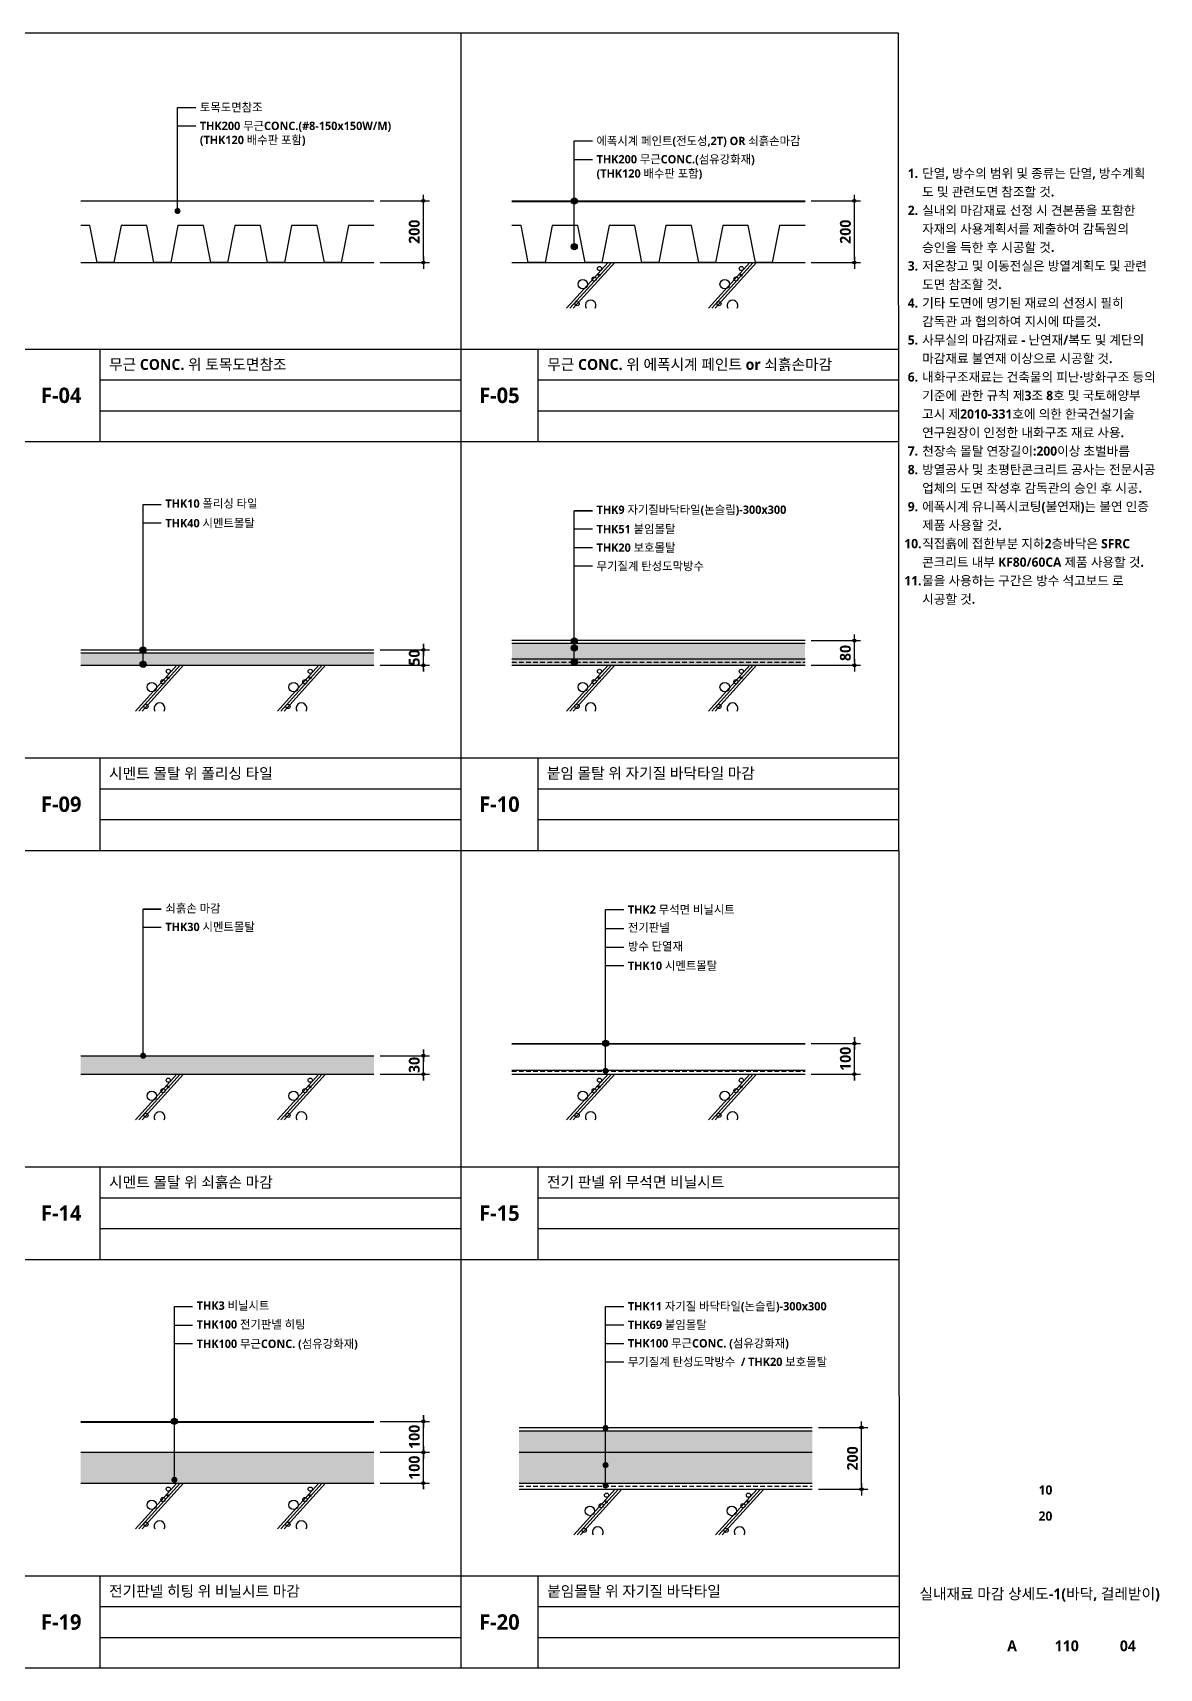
# Model space of a CAD drawing. Header units: millimetres. Extents: x 197 to 33329, y 200 to 5652.
# Drawn here: x 4493 to 8143, y 200 to 5500 of the extents above; entities that cross this region are included whole.
import ezdxf
from ezdxf.enums import TextEntityAlignment as Align

# ---------------------------------------------------------------- set-up
doc = ezdxf.new("R2010")
doc.units = ezdxf.units.MM
doc.header["$LTSCALE"] = 10
doc.header["$MEASUREMENT"] = 0
doc.header["$PDSIZE"] = -10
doc.linetypes.add('HID', pattern=[2.3, 1.5, -0.8])
doc.layers.get('0').update_dxf_attribs({"linetype": 'CONTINUOUS'})
doc.layers.get('Defpoints').update_dxf_attribs({"color": 153, "linetype": 'CONTINUOUS'})
for name, color, linetype in [('A-ANNO-GRA2', 4, 'CONTINUOUS'), ('A-ANNO-TEXT1', 7, 'CONTINUOUS'), ('A-ANNO-TITL', 7, 'CONTINUOUS'), ('A-ST-AXIS-DIM', 7, 'CONTINUOUS'), ('A-ST-CONC', 2, 'CONTINUOUS'), ('AX-PATT', 8, 'CONTINUOUS'), ('CF', 7, 'CONTINUOUS'), ('HAT', 8, 'CONTINUOUS')]:
    doc.layers.add(name, color=color, linetype=linetype)
doc.styles.add('2020음성 1차', font='')
doc.styles.add('SH_대대리576', font='')
doc.styles.add('SH_진천_나눔', font='')
doc.styles.get('2020음성 1차').set_extended_font_data('NanumGothic', bold=True)
doc.styles.get('SH_대대리576').set_extended_font_data('NanumGothic', bold=True)
doc.styles.get('SH_진천_나눔').set_extended_font_data('NanumGothic', bold=True)
doc.dimstyles.new('SHP 10', dxfattribs={"dimscale": 10, "dimtxt": 3.5, "dimasz": 1, "dimexe": 2, "dimexo": 2, "dimgap": 1, "dimtad": 1, "dimdec": 0, "dimzin": 0, "dimdsep": 46, "dimtxsty": 'SH_진천_나눔', "dimblk": 'DIMDOT', "dimcen": 0.09, "dimclrd": 256, "dimclre": 256, "dimclrt": 3, "dimadec": 0, "dimazin": 1, "dimtfac": 1, "dimtdec": 0, "dimtix": 1, "dimtmove": 2, "dimatfit": 0, "dimldrblk": 'DIMDOT', "dimfxl": 1, "dimtolj": 1, "dimtzin": 0, "dimlwd": -1, "dimlwe": -1, "dimarcsym": 0})

# ---------------------------------------------------------------- blocks, each defined once
blk = doc.blocks.new('_Dot')
at = {"color": 0, "lineweight": -2}
blk.add_line((-0.5, 0), (-1, 0), dxfattribs=at)
at = {"color": 0, "const_width": 0.5}
blk.add_lwpolyline([(-0.25, 0, 1), (0.25, 0, 1)], format="xyb", close=True, dxfattribs=at)
blk = doc.blocks.new('2')
at = {"layer": 'HAT'}
for p, q in [((9516.6, 4296.2), (9583.7, 4370.3)), ((9522, 4296.2), (9589.1, 4370.3)), ((9527.4, 4296.2), (9594.5, 4370.3))]:
    blk.add_line(p, q, dxfattribs=at)
for centre, radius in [((9561.1, 4343.7), 3.41), ((9569.8, 4360.6), 3.41), ((9569.4, 4350), 1.53), ((9542.8, 4335.1), 7.63), ((9533.6, 4303.7), 3.41)]:
    blk.add_circle(centre, radius, dxfattribs=at)
blk.add_arc((9555.5, 4300.6), 8.7, 329.3752, 210.6248, dxfattribs=at)
blk = doc.blocks.new('DIMDOT')
at = {"color": 0}
blk.add_line((-2, 0), (2, 0), dxfattribs=at)
for radius in [0.5, 0.25]:
    blk.add_circle((0, 0), radius, dxfattribs=at)
blk = doc.blocks.new('*D424')
at = {"layer": 'A-ST-AXIS-DIM'}
for p, q in [((7038.5, 980.2), (7198.5, 980.2)), ((7178.5, 790.2), (7178.5, 970.2)), ((7038.5, 780.2), (7198.5, 780.2))]:
    blk.add_line(p, q, dxfattribs=at)
at = {"layer": 'Defpoints', "color": 0}
for p in [(7018.5, 980.2), (7178.5, 980.2), (7018.5, 780.2)]:
    blk.add_point(p, dxfattribs=at)
at = {"layer": 'A-ST-AXIS-DIM', "linetype": 'ByBlock', "xscale": 10, "yscale": 10, "zscale": 10}
for p, rotation in [((7178.5, 980.2), 90), ((7178.5, 780.2), 270)]:
    blk.add_blockref('DIMDOT', p, dxfattribs=dict(at, rotation=rotation))
at = {"layer": 'A-ST-AXIS-DIM', "color": 3, "insert": (7149.2, 880.2), "char_height": 35, "attachment_point": 5, "rotation": 90, "style": 'SH_진천_나눔'}
blk.add_mtext('\\A1;200', dxfattribs=at)
blk = doc.blocks.new('*D425')
at = {"layer": 'A-ST-AXIS-DIM'}
for p, q in [((5758.5, 1010), (5758.5, 1020)), ((5618.5, 1000), (5778.5, 1000)), ((5758.5, 900), (5758.5, 1000)), ((5618.5, 900), (5778.5, 900)), ((5758.5, 890), (5758.5, 880))]:
    blk.add_line(p, q, dxfattribs=at)
at = {"layer": 'Defpoints', "color": 0}
for p in [(5598.5, 1000), (5758.5, 1000), (5598.5, 900)]:
    blk.add_point(p, dxfattribs=at)
at = {"layer": 'A-ST-AXIS-DIM', "linetype": 'ByBlock', "xscale": 10, "yscale": 10, "zscale": 10}
for p, rotation in [((5758.5, 1000), 270), ((5758.5, 900), 90)]:
    blk.add_blockref('DIMDOT', p, dxfattribs=dict(at, rotation=rotation))
at = {"layer": 'A-ST-AXIS-DIM', "color": 3, "insert": (5729.3, 950), "char_height": 35, "attachment_point": 5, "rotation": 90, "style": 'SH_진천_나눔'}
blk.add_mtext('\\A1;100', dxfattribs=at)
blk = doc.blocks.new('*D426')
at = {"layer": 'A-ST-AXIS-DIM'}
for p, q in [((5758.5, 910), (5758.5, 920)), ((5618.5, 900), (5778.5, 900)), ((5758.5, 800), (5758.5, 900)), ((5618.5, 800), (5778.5, 800)), ((5758.5, 790), (5758.5, 780))]:
    blk.add_line(p, q, dxfattribs=at)
at = {"layer": 'Defpoints', "color": 0}
for p in [(5598.5, 900), (5758.5, 900), (5598.5, 800)]:
    blk.add_point(p, dxfattribs=at)
at = {"layer": 'A-ST-AXIS-DIM', "linetype": 'ByBlock', "xscale": 10, "yscale": 10, "zscale": 10}
for p, rotation in [((5758.5, 900), 270), ((5758.5, 800), 90)]:
    blk.add_blockref('DIMDOT', p, dxfattribs=dict(at, rotation=rotation))
at = {"layer": 'A-ST-AXIS-DIM', "color": 3, "insert": (5729.3, 850), "char_height": 35, "attachment_point": 5, "rotation": 90, "style": 'SH_진천_나눔'}
blk.add_mtext('\\A1;100', dxfattribs=at)
blk = doc.blocks.new('*D431')
at = {"layer": 'A-ST-AXIS-DIM'}
for p, q in [((7155.5, 2235), (7155.5, 2245)), ((7015.5, 2225), (7175.5, 2225)), ((7155.5, 2125), (7155.5, 2225)), ((7015.5, 2125), (7175.5, 2125)), ((7155.5, 2115), (7155.5, 2105))]:
    blk.add_line(p, q, dxfattribs=at)
at = {"layer": 'Defpoints', "color": 0}
for p in [(6995.5, 2225), (7155.5, 2225), (6995.5, 2125)]:
    blk.add_point(p, dxfattribs=at)
at = {"layer": 'A-ST-AXIS-DIM', "linetype": 'ByBlock', "xscale": 10, "yscale": 10, "zscale": 10}
for p, rotation in [((7155.5, 2225), 270), ((7155.5, 2125), 90)]:
    blk.add_blockref('DIMDOT', p, dxfattribs=dict(at, rotation=rotation))
at = {"layer": 'A-ST-AXIS-DIM', "color": 3, "insert": (7126.3, 2175), "char_height": 35, "attachment_point": 5, "rotation": 90, "style": 'SH_진천_나눔'}
blk.add_mtext('\\A1;100', dxfattribs=at)
blk = doc.blocks.new('*D432')
at = {"layer": 'A-ST-AXIS-DIM'}
for p, q in [((5618.5, 2185), (5778.5, 2185)), ((5758.5, 2195), (5758.5, 2205)), ((5758.5, 2125), (5758.5, 2185)), ((5618.5, 2125), (5778.5, 2125)), ((5758.5, 2115), (5758.5, 2105))]:
    blk.add_line(p, q, dxfattribs=at)
at = {"layer": 'Defpoints', "color": 0}
for p in [(5598.5, 2185), (5758.5, 2185), (5598.5, 2125)]:
    blk.add_point(p, dxfattribs=at)
at = {"layer": 'A-ST-AXIS-DIM', "linetype": 'ByBlock', "xscale": 10, "yscale": 10, "zscale": 10}
for p, rotation in [((5758.5, 2185), 270), ((5758.5, 2125), 90)]:
    blk.add_blockref('DIMDOT', p, dxfattribs=dict(at, rotation=rotation))
at = {"layer": 'A-ST-AXIS-DIM', "color": 3, "insert": (5729.2, 2155), "char_height": 35, "attachment_point": 5, "rotation": 90, "style": 'SH_진천_나눔'}
blk.add_mtext('\\A1;30', dxfattribs=at)
blk = doc.blocks.new('*D434')
at = {"layer": 'A-ST-AXIS-DIM'}
for p, q in [((5618.5, 4955.1), (5778.5, 4955.1)), ((5758.5, 4765.1), (5758.5, 4945.1)), ((5618.5, 4755.1), (5778.5, 4755.1))]:
    blk.add_line(p, q, dxfattribs=at)
at = {"layer": 'Defpoints', "color": 0}
for p in [(5598.5, 4955.1), (5758.5, 4955.1), (5598.5, 4755.1)]:
    blk.add_point(p, dxfattribs=at)
at = {"layer": 'A-ST-AXIS-DIM', "linetype": 'ByBlock', "xscale": 10, "yscale": 10, "zscale": 10}
for p, rotation in [((5758.5, 4955.1), 90), ((5758.5, 4755.1), 270)]:
    blk.add_blockref('DIMDOT', p, dxfattribs=dict(at, rotation=rotation))
at = {"layer": 'A-ST-AXIS-DIM', "color": 3, "insert": (5729.2, 4855.1), "char_height": 35, "attachment_point": 5, "rotation": 90, "style": 'SH_진천_나눔'}
blk.add_mtext('\\A1;200', dxfattribs=at)
blk = doc.blocks.new('*D437')
at = {"layer": 'A-ST-AXIS-DIM'}
for p, q in [((7015.5, 3530), (7175.5, 3530)), ((7155.5, 3460), (7155.5, 3520)), ((7015.5, 3450), (7175.5, 3450))]:
    blk.add_line(p, q, dxfattribs=at)
at = {"layer": 'Defpoints', "color": 0}
for p in [(6995.5, 3530), (7155.5, 3530), (6995.5, 3450)]:
    blk.add_point(p, dxfattribs=at)
at = {"layer": 'A-ST-AXIS-DIM', "linetype": 'ByBlock', "xscale": 10, "yscale": 10, "zscale": 10}
for p, rotation in [((7155.5, 3530), 90), ((7155.5, 3450), 270)]:
    blk.add_blockref('DIMDOT', p, dxfattribs=dict(at, rotation=rotation))
at = {"layer": 'A-ST-AXIS-DIM', "color": 3, "insert": (7126.2, 3490), "char_height": 35, "attachment_point": 5, "rotation": 90, "style": 'SH_진천_나눔'}
blk.add_mtext('\\A1;80', dxfattribs=at)
blk = doc.blocks.new('*D438')
at = {"layer": 'A-ST-AXIS-DIM'}
for p, q in [((5618.5, 3500), (5778.5, 3500)), ((5758.5, 3510), (5758.5, 3520)), ((5758.5, 3450), (5758.5, 3500)), ((5618.5, 3450), (5778.5, 3450)), ((5758.5, 3440), (5758.5, 3430))]:
    blk.add_line(p, q, dxfattribs=at)
at = {"layer": 'Defpoints', "color": 0}
for p in [(5598.5, 3500), (5758.5, 3500), (5598.5, 3450)]:
    blk.add_point(p, dxfattribs=at)
at = {"layer": 'A-ST-AXIS-DIM', "linetype": 'ByBlock', "xscale": 10, "yscale": 10, "zscale": 10}
for p, rotation in [((5758.5, 3500), 270), ((5758.5, 3450), 90)]:
    blk.add_blockref('DIMDOT', p, dxfattribs=dict(at, rotation=rotation))
at = {"layer": 'A-ST-AXIS-DIM', "color": 3, "insert": (5729.2, 3475), "char_height": 35, "attachment_point": 5, "rotation": 90, "style": 'SH_진천_나눔'}
blk.add_mtext('\\A1;50', dxfattribs=at)
blk = doc.blocks.new('*D442')
at = {"layer": 'A-ST-AXIS-DIM'}
for p, q in [((7015.5, 4955.1), (7175.5, 4955.1)), ((7155.5, 4765.1), (7155.5, 4945.1)), ((7015.5, 4755.1), (7175.5, 4755.1))]:
    blk.add_line(p, q, dxfattribs=at)
at = {"layer": 'Defpoints', "color": 0}
for p in [(6995.5, 4955.1), (7155.5, 4955.1), (6995.5, 4755.1)]:
    blk.add_point(p, dxfattribs=at)
at = {"layer": 'A-ST-AXIS-DIM', "linetype": 'ByBlock', "xscale": 10, "yscale": 10, "zscale": 10}
for p, rotation in [((7155.5, 4955.1), 90), ((7155.5, 4755.1), 270)]:
    blk.add_blockref('DIMDOT', p, dxfattribs=dict(at, rotation=rotation))
at = {"layer": 'A-ST-AXIS-DIM', "color": 3, "insert": (7126.3, 4855.1), "char_height": 35, "attachment_point": 5, "rotation": 90, "style": 'SH_진천_나눔'}
blk.add_mtext('\\A1;200', dxfattribs=at)

msp = doc.modelspace()

# ---------------------------------------------------------------- hatches: boundary and pattern name
at = {"layer": 'A-ANNO-TEXT1'}
h = msp.add_hatch(color=256, dxfattribs=at)
h.dxf.hatch_style = 1
edge = h.paths.add_edge_path()
edge.add_arc((6247.5, 4955.1), 10, 0, 360)
h = msp.add_hatch(color=256, dxfattribs=at)
h.dxf.hatch_style = 1
edge = h.paths.add_edge_path()
edge.add_arc((6247.5, 4806.4), 10, 0, 360)
h = msp.add_hatch(color=256, dxfattribs=at)
h.dxf.hatch_style = 1
edge = h.paths.add_edge_path()
edge.add_arc((4850.5, 3499.8), 10, 0, 360)
h = msp.add_hatch(color=256, dxfattribs=at)
h.dxf.hatch_style = 1
edge = h.paths.add_edge_path()
edge.add_arc((6247.5, 3529.3), 10, 0, 360)
h = msp.add_hatch(color=256, dxfattribs=at)
h.dxf.hatch_style = 1
edge = h.paths.add_edge_path()
edge.add_arc((6247.5, 3505.8), 10, 0, 360)
h = msp.add_hatch(color=256, dxfattribs=at)
h.dxf.hatch_style = 1
edge = h.paths.add_edge_path()
edge.add_arc((4850.5, 3452.8), 10, 0, 360)
h = msp.add_hatch(color=256, dxfattribs=at)
h.dxf.hatch_style = 1
edge = h.paths.add_edge_path()
edge.add_arc((6247.5, 3460.9), 10, 0, 360)
h = msp.add_hatch(color=256, dxfattribs=at)
h.dxf.hatch_style = 1
edge = h.paths.add_edge_path()
edge.add_arc((6348.9, 2224.8), 10, 0, 360)
h = msp.add_hatch(color=256, dxfattribs=at)
h.dxf.hatch_style = 1
edge = h.paths.add_edge_path()
edge.add_arc((4951.8, 999.9), 10, 0, 360)
at = {"layer": 'AX-PATT'}
h = msp.add_hatch(dxfattribs=at)
h.set_pattern_fill('AR-SAND', color=256, scale=0.3, style=0)
h.set_pattern_definition([(37.5, (-14174.473, 306.429), (-0.4800094, 14.682397), [0, -11.5824, 0, -12.954, 0, -12.3825]), (7.5, (-14174.473, 306.429), (13.485698, 21.504753), [0, -6.2484, 0, -10.4394, 0, -4.0005]), (327.5, (-14183.846, 306.429), (23.729771, 0.0431155), [0, -3.81, 0, -13.716, 0, -17.907]), (317.5, (-14183.846, 306.43), (22.906694, 6.68788), [0, -1.905, 0, -8.9916, 0, -10.287])])
h.paths.add_polyline_path([(6045.5, 3450), (6995.5, 3450), (6995.5, 3521), (6045.5, 3521)])
h = msp.add_hatch(dxfattribs=at)
h.set_pattern_fill('AR-SAND', color=256, scale=0.3, style=0)
h.set_pattern_definition([(37.5, (-12871.524, -902.105), (-0.4800094, 14.682397), [0, -11.5824, 0, -12.954, 0, -12.3825]), (7.5, (-12871.524, -902.105), (13.485698, 21.504753), [0, -6.2484, 0, -10.4394, 0, -4.0005]), (327.5, (-12880.896, -902.105), (23.729771, 0.0431155), [0, -3.81, 0, -13.716, 0, -17.907]), (317.5, (-12880.896, -902.105), (22.906694, 6.68788), [0, -1.905, 0, -8.9916, 0, -10.287])])
h.paths.add_polyline_path([(4648.5, 3450), (5598.5, 3450), (5598.5, 3490), (4648.5, 3490)])
h = msp.add_hatch(dxfattribs=at)
h.set_pattern_fill('AR-SAND', color=256, scale=0.3, style=0)
h.set_pattern_definition([(37.5, (-12854.114, -2166.579), (-0.4800094, 14.682397), [0, -11.5824, 0, -12.954, 0, -12.3825]), (7.5, (-12854.114, -2166.579), (13.485698, 21.504753), [0, -6.2484, 0, -10.4394, 0, -4.0005]), (327.5, (-12863.487, -2166.579), (23.729771, 0.0431155), [0, -3.81, 0, -13.716, 0, -17.907]), (317.5, (-12863.487, -2166.579), (22.906694, 6.68788), [0, -1.905, 0, -8.9916, 0, -10.287])])
h.paths.add_polyline_path([(4648.5, 2185), (5598.5, 2185), (5598.5, 2125), (4648.5, 2125)])
h = msp.add_hatch(dxfattribs=at)
h.set_pattern_fill('AR-SAND', color=256, scale=0.3, style=0)
h.set_pattern_definition([(37.5, (-11451.524, -3541.87), (-0.4800094, 14.682397), [0, -11.5824, 0, -12.954, 0, -12.3825]), (7.5, (-11451.524, -3541.87), (13.485698, 21.504753), [0, -6.2484, 0, -10.4394, 0, -4.0005]), (327.5, (-11460.896, -3541.87), (23.729771, 0.0431155), [0, -3.81, 0, -13.716, 0, -17.907]), (317.5, (-11460.896, -3541.87), (22.906694, 6.68788), [0, -1.905, 0, -8.9916, 0, -10.287])])
h.paths.add_polyline_path([(6068.5, 800.2), (7018.5, 800.2), (7018.5, 969.2), (6068.5, 969.2)])
h = msp.add_hatch(dxfattribs=at)
h.set_pattern_fill('AR-SAND', color=256, scale=0.3, style=0)
h.set_pattern_definition([(37.5, (-12871.524, -3552.059), (-0.4800094, 14.682397), [0, -11.5824, 0, -12.954, 0, -12.3825]), (7.5, (-12871.524, -3552.06), (13.485698, 21.504753), [0, -6.2484, 0, -10.4394, 0, -4.0005]), (327.5, (-12880.896, -3552.059), (23.729771, 0.0431155), [0, -3.81, 0, -13.716, 0, -17.907]), (317.5, (-12880.896, -3552.06), (22.906694, 6.68788), [0, -1.905, 0, -8.9916, 0, -10.287])])
h.paths.add_polyline_path([(4648.5, 800), (5598.5, 800), (5598.5, 900), (4648.5, 900)])

# ---------------------------------------------------------------- linework, layer by layer
at = {"layer": 'A-ANNO-GRA2'}
for p, q in [((5880, 5500), (5880, 200)), ((200, 4475), (7300, 4475)), ((4710, 4475), (4710, 4175)), ((6130, 4475), (6130, 4175)), ((4710, 4375), (5880, 4375)), ((6130, 4375), (7300, 4375)), ((4710, 4275), (5880, 4275)), ((6130, 4275), (7300, 4275)), ((200, 4175), (7300, 4175)), ((200, 3150), (7300, 3150)), ((4710, 3150), (4710, 2850)), ((6130, 3150), (6130, 2850)), ((4710, 3050), (5880, 3050)), ((6130, 3050), (7300, 3050)), ((4710, 2950), (5880, 2950)), ((6130, 2950), (7300, 2950)), ((200, 2850), (7300, 2850)), ((200, 1825), (7300, 1825)), ((4710, 1825), (4710, 1525)), ((6130, 1825), (6130, 1525)), ((4710, 1725), (5880, 1725)), ((6130, 1725), (7300, 1725)), ((4710, 1625), (5880, 1625)), ((6130, 1625), (7300, 1625)), ((200, 1525), (7300, 1525)), ((200, 500), (7300, 500)), ((4710, 500), (4710, 200)), ((6130, 500), (6130, 200)), ((4710, 400), (5880, 400)), ((6130, 400), (7300, 400)), ((4710, 300), (5880, 300)), ((6130, 300), (7300, 300))]:
    msp.add_line(p, q, dxfattribs=at)
msp.add_lwpolyline([(197.5, 5500), (7297.5, 5500), (7300, 200), (200, 200)], close=True, dxfattribs=at)
at = {"layer": 'A-ANNO-TEXT1'}
for p, q in [((4961.9, 5257.7), (5020.8, 5257.7)), ((4961.9, 4917.3), (4961.9, 5257.7)), ((4961.9, 5197.7), (5020.8, 5197.7)), ((6247.5, 5089.2), (6306.5, 5089.2)), ((6306.5, 3951.1), (6247.5, 3951.1)), ((4909.4, 3910.3), (4850.5, 3910.3)), ((6306.5, 3891.1), (6247.5, 3891.1)), ((6306.5, 3831.1), (6247.5, 3831.1)), ((6306.5, 3771.1), (6247.5, 3771.1)), ((4909.4, 2660), (4850.5, 2660)), ((6348.9, 2658.4), (6407.8, 2658.4)), ((6348.9, 2135), (6348.9, 2658.4)), ((4909.4, 2600), (4850.5, 2600)), ((6348.9, 2597.7), (6407.8, 2597.7)), ((6348.9, 2536.9), (6407.8, 2536.9)), ((6407.8, 2476.2), (6348.9, 2476.2)), ((4951.8, 1372.7), (5010.8, 1372.7)), ((4951.8, 810), (4951.8, 1372.7)), ((6348.9, 1372.7), (6407.8, 1372.7)), ((6348.9, 797.3), (6348.9, 1372.7)), ((4951.8, 1312), (5010.8, 1312)), ((6348.9, 1312.7), (6407.8, 1312.7)), ((5010.8, 1251.2), (4951.8, 1251.2)), ((6348.9, 1252.7), (6407.8, 1252.7)), ((6348.9, 1192.7), (6407.8, 1192.7))]:
    msp.add_line(p, q, dxfattribs=at)
for points in [[(6247.5, 4796.4), (6247.5, 5149.2), (6306.5, 5149.2)], [(4850.5, 3452.8), (4850.5, 3971.1), (4909.4, 3971.1)], [(6247.5, 3457.3), (6247.5, 3951.1), (6306.5, 3951.1)], [(4850.5, 2185), (4850.5, 2660), (4909.4, 2660)]]:
    msp.add_lwpolyline(points, dxfattribs=at)
for centre in [(6247.5, 4955.1), (6247.5, 4806.4), (4850.5, 3499.8), (6247.5, 3529.3), (6247.5, 3505.8), (4850.5, 3452.8), (6247.5, 3460.9), (6348.9, 2224.8), (4951.8, 999.9)]:
    msp.add_circle(centre, 10, dxfattribs=at)
at = {"layer": 'A-ST-CONC'}
for p, q in [((4648.5, 4755.1), (5598.5, 4755.1)), ((6045.5, 4755.1), (6995.5, 4755.1)), ((4648.5, 3450), (5598.5, 3450)), ((6045.5, 3450), (6995.5, 3450)), ((4648.5, 2125), (5598.5, 2125)), ((6045.5, 2125), (6995.5, 2125)), ((4648.5, 800), (5598.5, 800)), ((6068.5, 780.2), (7018.5, 780.2))]:
    msp.add_line(p, q, dxfattribs=at)
at = {"layer": 'AX-PATT'}
for points in [[(5598.5, 4875.1), (5515.7, 4875.1), (5492.3, 4755.1), (5437.7, 4755.1), (5414.4, 4875.1), (5331.6, 4875.1), (5308.2, 4755.1), (5253.6, 4755.1), (5230.3, 4875.1), (5147.5, 4875.1), (5124.2, 4755.1), (5069.5, 4755.1), (5046.2, 4875.1), (4963.4, 4875.1), (4940.1, 4755.1), (4885.4, 4755.1), (4862.1, 4875.1), (4779.3, 4875.1), (4756, 4755.1), (4701.3, 4755.1), (4678, 4875.1), (4648.5, 4875.1)], [(6995.5, 4875.1), (6912.7, 4875.1), (6889.4, 4755.1), (6834.8, 4755.1), (6811.4, 4875.1), (6728.6, 4875.1), (6705.3, 4755.1), (6650.7, 4755.1), (6627.3, 4875.1), (6544.5, 4875.1), (6521.2, 4755.1), (6466.6, 4755.1), (6443.3, 4875.1), (6360.4, 4875.1), (6337.1, 4755.1), (6282.5, 4755.1), (6259.2, 4875.1), (6176.3, 4875.1), (6153, 4755.1), (6098.4, 4755.1), (6075.1, 4875.1), (6045.5, 4875.1)]]:
    msp.add_lwpolyline(points, dxfattribs=at)
at = {"layer": 'CF'}
for p, q in [((4648.5, 4955.1), (5598.5, 4955.1)), ((6045.5, 4955.1), (6995.5, 4955.1)), ((6045.5, 4953.1), (6995.5, 4953.1)), ((4648.5, 3500), (5598.5, 3500)), ((6995.5, 3530), (6045.6, 3530)), ((6995.5, 3521), (6045.6, 3521)), ((4648.5, 3490), (5598.5, 3490)), ((6995.5, 3470), (6045.6, 3470)), ((4648.5, 2185), (5598.5, 2185)), ((6045.5, 2225), (6995.5, 2225)), ((6045.5, 2225), (6995.5, 2225)), ((6045.5, 2223), (6995.5, 2223)), ((6045.5, 2138), (6995.5, 2138)), ((4648.5, 1000), (5598.5, 1000)), ((4648.5, 1000), (5598.5, 1000)), ((4648.5, 997), (5598.5, 997)), ((6068.5, 980.2), (7018.5, 980.2)), ((6068.5, 969.2), (7018.5, 969.2)), ((4648.5, 900), (5598.5, 900)), ((6068.5, 900.2), (7018.5, 900.2)), ((6068.5, 800.2), (7018.5, 800.2))]:
    msp.add_line(p, q, dxfattribs=at)
at = {"layer": 'CF', "linetype": 'HID'}
for p, q in [((6045.5, 3460), (6995.5, 3460)), ((6045.5, 2135), (6995.5, 2135)), ((6068.5, 790.2), (7018.5, 790.2))]:
    msp.add_line(p, q, dxfattribs=at)

# ---------------------------------------------------------------- block references
at = {"layer": 'A-ANNO-TEXT1', "xscale": 19.5, "yscale": 19.5, "zscale": 19.5, "rotation": 270}
for p in [(4961.9, 4922.2), (4850.5, 2185), (6348.9, 2135.8), (6348.9, 978.6), (6348.9, 858.6), (4951.8, 810.8), (6348.9, 792.4)]:
    msp.add_blockref('_Dot', p, dxfattribs=at)
at = {"layer": 'HAT', "xscale": 2, "yscale": 2, "zscale": 2}
for p in [(-12810.3, -3985.4), (-12350.6, -3985.4), (-14207.3, -5290.6), (-13747.6, -5290.6), (-12810.3, -5290.6), (-12350.6, -5290.6), (-14207.3, -6615.6), (-13747.6, -6615.6), (-12810.3, -6615.6), (-12350.6, -6615.6), (-14207.3, -7940.6), (-13747.6, -7940.6), (-12787.3, -7960.4), (-12327.6, -7960.4)]:
    msp.add_blockref('2', p, dxfattribs=at)

# ---------------------------------------------------------------- texts
at = {"layer": 'A-ANNO-TEXT1'}
for s, height, style, p in [('토목도면참조', 27, '2020음성 1차', (5034.3, 5258.1)), ('THK200 무근CONC.(#8-150x150W/M)', 27, '2020음성 1차', (5034.3, 5198.1)), ('(THK120 배수판 포함)', 27, '2020음성 1차', (5034.3, 5152.4)), ('에폭시계 페인트(전도성,2T) OR 쇠흙손마감', 27, '2020음성 1차', (6319.5, 5149.2)), ('THK200 무근CONC.(섬유강화재)', 27, '2020음성 1차', (6319.9, 5089.9)), ('(THK120 배수판 포함)', 27, '2020음성 1차', (6319.9, 5043.9)), ('무근 CONC. 위 토목도면참조', 35, 'SH_대대리576', (4740, 4425)), ('무근 CONC. 위 에폭시계 페인트 or 쇠흙손마감', 35, 'SH_대대리576', (6160, 4425)), ('THK10 폴리싱 타일', 27, '2020음성 1차', (4922.8, 3974.3)), ('THK40 시멘트몰탈 ', 27, '2020음성 1차', (4922.8, 3910.7)), ('THK9 자기질바닥타일(논슬립)-300x300', 27, '2020음성 1차', (6319.9, 3954.3)), ('THK51 붙임몰탈', 27, '2020음성 1차', (6319.9, 3891.4)), ('THK20 보호몰탈', 27, '2020음성 1차', (6319.9, 3831.4)), ('무기질계 탄성도막방수', 27, '2020음성 1차', (6319.9, 3771.4)), ('시멘트 몰탈 위 폴리싱 타일', 35, 'SH_대대리576', (4740, 3100)), ('붙임 몰탈 위 자기질 바닥타일 마감', 35, 'SH_대대리576', (6158.6, 3100.6)), ('쇠흙손 마감', 27, '2020음성 1차', (4922.8, 2662.4)), ('THK2 무석면 비닐시트', 27, '2020음성 1차', (6421.3, 2658.4)), ('THK30 시멘트몰탈 ', 27, '2020음성 1차', (4922.8, 2602.4)), ('전기판넬', 27, '2020음성 1차', (6421.3, 2600.1)), ('방수 단열재', 27, '2020음성 1차', (6421.3, 2539.4)), ('THK10 시멘트몰탈 ', 27, '2020음성 1차', (6421.3, 2476.6)), ('시멘트 몰탈 위 쇠흙손 마감', 35, 'SH_대대리576', (4740, 1775)), ('전기 판넬 위 무석면 비닐시트', 35, 'SH_대대리576', (6159.2, 1775.6)), ('THK3 비닐시트', 27, '2020음성 1차', (5024.2, 1375.2)), ('THK11 자기질 바닥타일(논슬립)-300x300', 27, '2020음성 1차', (6421.3, 1373.1)), ('THK100 전기판넬 히팅', 27, '2020음성 1차', (5024.2, 1314.4)), ('THK69 붙임몰탈', 27, '2020음성 1차', (6421.3, 1313.1)), ('THK100 무근CONC. (섬유강화재)', 27, '2020음성 1차', (5024.2, 1251.6)), ('THK100 무근CONC. (섬유강화재)', 27, '2020음성 1차', (6421.3, 1253.1)), ('무기질계 탄성도막방수  / THK20 보호몰탈', 27, '2020음성 1차', (6421.3, 1193.1)), ('전기판넬 히팅 위 비닐시트 마감', 35, 'SH_대대리576', (4740, 450)), ('붙임몰탈 위 자기질 바닥타일', 35, 'SH_대대리576', (6160, 450))]:
    msp.add_text(s, height=height, dxfattribs=dict(at, style=style)).set_placement(p, align=Align.MIDDLE_LEFT)
at = {"layer": 'A-ANNO-TEXT1', "style": 'SH_대대리576'}
for s, p in [('F-04', (4585, 4325)), ('F-05', (6005, 4325)), ('F-09', (4585, 3000)), ('F-10', (6005, 3000)), ('F-14', (4585, 1675)), ('F-15', (6005, 1675)), ('F-19', (4585, 350)), ('F-20', (6005, 350))]:
    msp.add_text(s, height=50, dxfattribs=at).set_placement(p, align=Align.MIDDLE_CENTER)
at = {"layer": 'A-ANNO-TEXT1', "color": 1, "style": 'SH_대대리576'}
msp.add_text('11.', height=30, dxfattribs=at).set_placement((7345, 3724.4), align=Align.MIDDLE_CENTER)
for s, p in [('물을 사용하는 구간은 방수 석고보드 로 ', (7375, 3724.4)), ('시공할 것.', (7375, 3664.4))]:
    msp.add_text(s, height=30, dxfattribs=at).set_placement(p, align=Align.MIDDLE_LEFT)
at = {"layer": 'A-ANNO-TITL', "style": 'SH_대대리576'}
for s, p in [('1.', (7345, 5044.4)), ('1.', (7345, 5044.4)), ('2.', (7345, 4924.4)), ('2.', (7345, 4924.4)), ('3.', (7345, 4744.4)), ('3.', (7345, 4744.4)), ('4.', (7345, 4624.4)), ('4.', (7345, 4624.4)), ('5.', (7345, 4504.4)), ('5.', (7345, 4504.4)), ('6.', (7345, 4384.4)), ('6.', (7345, 4384.4)), ('7.', (7345, 4144.4)), ('7.', (7345, 4144.4)), ('8.', (7345, 4084.4)), ('8.', (7345, 4084.4)), ('9.', (7345, 3964.4)), ('9.', (7345, 3964.4)), ('10.', (7345, 3844.4)), ('10.', (7345, 3844.4))]:
    msp.add_text(s, height=30, dxfattribs=at).set_placement(p, align=Align.MIDDLE_CENTER)
for s, p in [('단열, 방수의 범위 및 종류는 단열, 방수계획', (7375, 5044.4)), ('도 및 관련도면 참조할 것.', (7375, 4984.4)), ('실내외 마감재료 선정 시 견본품을 포함한', (7375, 4924.4)), ('자재의 사용계획서를 제출하여 감독원의 ', (7375, 4864.4)), ('승인을 득한 후 시공할 것.', (7375, 4804.4)), ('저온창고 및 이동전실은 방열계획도 및 관련', (7375, 4744.4)), ('도면 참조할 것.', (7375, 4684.4)), ('기타 도면에 명기된 재료의 선정시 필히', (7375, 4624.4)), ('감독관 과 협의하여 지시에 따를것.', (7375, 4564.4)), ('사무실의 마감재료 - 난연재/복도 및 계단의', (7375, 4504.4)), ('마감재료 불연재 이상으로 시공할 것.', (7375, 4444.4)), ('내화구조재료는 건축물의 피난·방화구조 등의', (7375, 4384.4)), ('기준에 관한 규칙 제3조 8호 및 국토해양부', (7375, 4324.4)), ('고시 제2010-331호에 의한 한국건설기술', (7375, 4264.4)), ('연구원장이 인정한 내화구조 재료 사용.', (7375, 4204.4)), ('천장속 몰탈 연장길이:200이상 초벌바름', (7375, 4144.4)), ('방열공사 및 초평탄콘크리트 공사는 전문시공', (7375, 4084.4)), ('업체의 도면 작성후 감독관의 승인 후 시공.', (7375, 4024.4)), ('에폭시계 유니폭시코팅(불연재)는 불연 인증', (7375, 3964.4)), ('제품 사용할 것.', (7375, 3904.4)), ('직접흙에 접한부분 지하2층바닥은 SFRC', (7375, 3844.4)), ('콘크리트 내부 KF80/60CA 제품 사용할 것.', (7375, 3784.4))]:
    msp.add_text(s, height=30, dxfattribs=at).set_placement(p, align=Align.MIDDLE_LEFT)
for s, height, p in [('10', 30, (7774.5, 777.8)), ('20', 30, (7774.5, 693.3)), ('실내재료 마감 상세도-1(바닥, 걸레받이)', 35, (7755.7, 439.7)), ('A', 35, (7666.3, 272.7)), ('110', 35, (7843.4, 272.7)), ('04', 35, (8041.6, 272.7))]:
    msp.add_text(s, height=height, dxfattribs=at).set_placement(p, align=Align.MIDDLE)

# ---------------------------------------------------------------- dimensions: what is measured, and where the dimension line sits
at = {"layer": 'A-ST-AXIS-DIM'}
for base, p1, p2, picture, middle in [((5758.5, 4955.1), (5598.5, 4755.1), (5598.5, 4955.1), '*D434', (5729.2, 4855.1)), ((7155.5, 4955.1), (6995.5, 4755.1), (6995.5, 4955.1), '*D442', (7126.3, 4855.1)), ((5758.5, 3500), (5598.5, 3450), (5598.5, 3500), '*D438', (5729.2, 3475)), ((7155.5, 3530), (6995.5, 3450), (6995.5, 3530), '*D437', (7126.2, 3490)), ((7155.5, 2225), (6995.5, 2125), (6995.5, 2225), '*D431', (7126.3, 2175)), ((5758.5, 1000), (5598.5, 900), (5598.5, 1000), '*D425', (5729.3, 950)), ((7178.5, 980.2), (7018.5, 780.2), (7018.5, 980.2), '*D424', (7149.2, 880.2)), ((5758.5, 900), (5598.5, 800), (5598.5, 900), '*D426', (5729.3, 850))]:
    dim = msp.add_linear_dim(base=base, p1=p1, p2=p2, angle=90, dimstyle='SHP 10', override={"dimtxsty": 'SH_진천_나눔', "dimldrblk": 'DIMDOT'}, dxfattribs=at)
    dim.commit()
    dim.dimension.update_dxf_attribs({"geometry": picture, "text_midpoint": middle})
dim = msp.add_linear_dim(base=(5758.5, 2185), p1=(5598.5, 2125), p2=(5598.5, 2185), angle=90, text='30', dimstyle='SHP 10', override={"dimtxsty": 'SH_진천_나눔', "dimldrblk": 'DIMDOT'}, dxfattribs=at)
dim.commit()
dim.dimension.update_dxf_attribs({"geometry": '*D432', "text_midpoint": (5729.2, 2155)})

doc.saveas('drawing.dxf')
